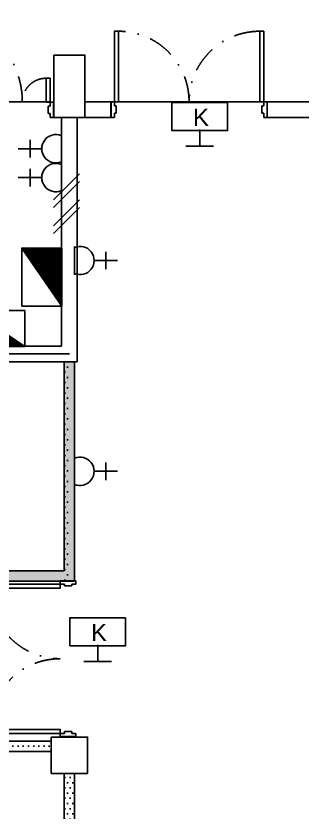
# Model space of a CAD drawing. Header units: inches. Extents: x -106706990 to 300603, y -86718466 to 1728185.
# Drawn here: x 147143 to 149896, y 23926 to 31587 of the extents above; entities that cross this region are included whole.
import ezdxf

# ---------------------------------------------------------------- set-up
doc = ezdxf.new("R2010")
doc.units = ezdxf.units.IN
doc.header["$MEASUREMENT"] = 0
for name, pattern in [('CENTER', [2, 1.25, -0.25, 0.25, -0.25]), ('DASHDOT', [1, 0.5, -0.25, 0, -0.25]), ('DASHED2', [0.375, 0.25, -0.125])]:
    doc.linetypes.add(name, pattern=pattern)
for name, color, linetype in [('A-COLUMN', 3, 'Continuous'), ('A-DOOR', 9, 'Continuous'), ('A-DROP', 8, 'Continuous'), ('A-HATCH', 8, 'Continuous'), ('A-PARTITION', 4, 'Continuous'), ('A-TXTBOMBA', 7, 'Continuous'), ('A-WALL', 1, 'Continuous'), ('A-WLH', 7, 'Continuous'), ('area', 3, 'Continuous'), ('ELECT', 6, 'Continuous'), ('elk_LAMPU', 6, 'Continuous'), ('elv', 7, 'Continuous'), ('Grid', 8, 'CENTER')]:
    doc.layers.add(name, color=color, linetype=linetype)
doc.layers.get('area').off()
doc.layers.get('elk_LAMPU').off()
doc.styles.add('arial', font='arial.ttf')
pattern_1 = [(0, (114889.653, -264791.58), (25, 50), [0, -50])]

# ---------------------------------------------------------------- blocks, each defined once
blk = doc.blocks.new('A$C49831240')
at = {"layer": 'A-WLH', "color": 8}
for p, q in [((250, 575), (0, 325)), ((250, 500), (0, 250)), ((250, 325), (0, 75)), ((250, 250), (0, 0))]:
    blk.add_line(p, q, dxfattribs=at)
blk = doc.blocks.new('A$C453929C5')
at = {"layer": 'A-DOOR', "color": 8}
for p, q in [((828.9, 1168), (828.9, 1200)), ((828.9, 1200), (978.9, 1200)), ((828.9, 1168), (868.9, 1168)), ((868.9, 1150), (868.9, 1168)), ((868.9, 1150), (938.9, 1150)), ((938.9, 1150), (938.9, 1168)), ((978.9, 1168), (938.9, 1168)), ((978.9, 1168), (978.9, 1200)), ((828.9, 32), (828.9, 0)), ((828.9, 32), (868.9, 32)), ((868.9, 50), (938.9, 50)), ((868.9, 50), (868.9, 32)), ((938.9, 50), (938.9, 32)), ((978.9, 32), (938.9, 32)), ((978.9, 32), (978.9, 0)), ((828.9, 0), (978.9, 0))]:
    blk.add_line(p, q, dxfattribs=at)
for points in [[(828.9, 1168), (828.9, 1130), (600, 1130), (600, 1168)], [(828.9, 32), (828.9, 70), (0, 70), (0, 32)]]:
    blk.add_lwpolyline(points, close=True, dxfattribs=at)
at = {"layer": 'A-DOOR', "color": 8, "linetype": 'DASHDOT', "ltscale": 500}
for centre, radius, start, end in [((828.1, 1128.1), 228.1, 179.53216, 270.06778), ((828.1, 71.9), 828.1, 89.93222, 180.12888)]:
    blk.add_arc(centre, radius, start, end, dxfattribs=at)
blk = doc.blocks.new('A$C28642CDE')
at = {"layer": 'A-DOOR', "color": 8}
for p, q in [((32, 150), (0, 150)), ((0, 150), (0, 0)), ((32, 150), (32, 110)), ((50, 110), (32, 110)), ((50, 110), (50, 40)), ((1450, 110), (1450, 40)), ((1450, 110), (1468, 110)), ((1468, 150), (1500, 150)), ((1468, 150), (1468, 110)), ((1500, 150), (1500, 0)), ((50, 40), (32, 40)), ((32, 0), (32, 40)), ((1450, 40), (1468, 40)), ((1468, 0), (1468, 40)), ((32, 0), (0, 0)), ((1468, 0), (1500, 0))]:
    blk.add_line(p, q, dxfattribs=at)
for points in [[(32, 150), (70, 150), (70, 828.9), (32, 828.9)], [(1468, 150), (1430, 150), (1430, 828.9), (1468, 828.9)]]:
    blk.add_lwpolyline(points, close=True, dxfattribs=at)
at = {"layer": 'A-DOOR', "color": 8, "linetype": 'DASHDOT', "ltscale": 500}
for centre, start, end in [((71.9, 150.8), 359.93222, 90.15739), ((1428.1, 150.8), 89.84261, 180.06778)]:
    blk.add_arc(centre, 678.1, start, end, dxfattribs=at)
blk = doc.blocks.new('eexit')
at = {"layer": 'A-TXTBOMBA', "color": 3, "linetype": 'Continuous'}
for p, q in [((86699881.6, -1206011.4), (86699881.6, -1206171.1)), ((86700014.7, -1206171.1), (86699748.5, -1206171.1))]:
    blk.add_line(p, q, dxfattribs=at)
at = {"layer": 'A-TXTBOMBA', "color": 3}
blk.add_lwpolyline([(86700150.4, -1205751.4), (86699613.9, -1205751.4), (86699613.9, -1206021.7), (86700150.4, -1206021.7)], close=True, dxfattribs=at)
at = {"layer": 'A-TXTBOMBA', "color": 3, "style": 'arial'}
blk.add_text('K', height=164.8, dxfattribs=at).set_placement((86699817.1, -1205976.5))
blk = doc.blocks.new('SOCKET(in)')
at = {"layer": 'ELECT', "color": 6}
for p, q in [((86605160, -1198079.2), (86605160, -1197854.2)), ((86605075.7, -1197966.7), (86605244.4, -1197966.7)), ((86605023.6, -1198269), (86605296.4, -1198269))]:
    blk.add_line(p, q, dxfattribs=at)
blk.add_arc((86605160, -1198215.6), 136.4, 336.97635, 203.02365, dxfattribs=at)
blk = doc.blocks.new('sssss')
at = {"layer": 'ELECT', "true_color": 0xcd2027}
h = blk.add_hatch(dxfattribs=at)
h.set_pattern_fill('ANSI31', color=242)
h.set_pattern_definition([(45, (223005.30173, 2029.09328), (-0.08838834765, 0.08838834765), [])])
h.paths.add_polyline_path([(237721.2, 42991.2), (237211.6, 43338.3), (237211.6, 42991.2)])
at = {"layer": 'ELECT', "color": 242, "true_color": 0xcd2027}
blk.add_line((237211.6, 43338.3), (237721.2, 42991.2), dxfattribs=at)
blk.add_lwpolyline([(237211.6, 43338.3), (237721.2, 43338.3), (237721.2, 42991.2), (237211.6, 42991.2)], close=True, dxfattribs=at)
blk = doc.blocks.new('saa')
at = {"layer": 'ELECT'}
h = blk.add_hatch(dxfattribs=at)
h.set_pattern_fill('ANSI31', color=3)
h.set_pattern_definition([(45, (223988.68555, 2748.4745), (-0.08838834765, 0.08838834765), [])])
h.paths.add_polyline_path([(237830.1, 43563.7), (237830.1, 43948.8), (237271.5, 43563.7)])
at = {"layer": 'ELECT', "color": 3}
blk.add_line((237830.1, 43948.8), (237271.5, 43563.7), dxfattribs=at)
blk.add_lwpolyline([(237271.5, 43948.8), (237830.1, 43948.8), (237830.1, 43563.7), (237271.5, 43563.7)], close=True, dxfattribs=at)

msp = doc.modelspace()

# ---------------------------------------------------------------- hatches: boundary and pattern name
at = {"layer": 'A-HATCH'}
h = msp.add_hatch(dxfattribs=at)
h.set_pattern_fill('DOTS', color=8, scale=800)
h.set_pattern_definition(pattern_1)
h.paths.add_polyline_path([(143157.8, 26147.7), (143157.8, 26247.7), (142582.8, 26247.7), (142582.8, 26147.7)])
h.paths.add_polyline_path([(143382.8, 26147.7), (143382.8, 26247.7), (143157.8, 26247.7), (143157.8, 26147.7)])
h.paths.add_polyline_path([(147657.8, 26147.7), (147657.8, 28259.7), (147607.8, 28259.7), (147607.8, 26247.7), (146382.8, 26247.7), (146382.8, 26147.7)])
h.paths.add_polyline_path([(147707.8, 28259.7), (147657.8, 28259.7), (147657.8, 26147.7), (147707.8, 26147.7)])
h = msp.add_hatch(dxfattribs=at)
h.set_pattern_fill('DOTS', color=8, scale=800)
h.set_pattern_definition(pattern_1)
h.paths.add_polyline_path([(147657.8, 28259.7), (147607.8, 28259.7), (147607.8, 26109.7), (147657.8, 26109.7)])
h = msp.add_hatch(dxfattribs=at)
h.set_pattern_fill('DOTS', color=8, scale=800)
h.set_pattern_definition(pattern_1)
h.paths.add_polyline_path([(147657.8, 24297.7), (147607.8, 24297.7), (147607.8, 20109.7), (147657.8, 20109.7)])
h.paths.add_polyline_path([(147707.8, 24297.7), (147657.8, 24297.7), (147657.8, 20109.7), (147707.8, 20109.7)])
h.paths.add_polyline_path([(147482.8, 24509.7), (147482.8, 24609.7), (146382.8, 24609.7), (146382.8, 24509.7)])

# ---------------------------------------------------------------- linework, layer by layer
at = {"layer": 'A-COLUMN', "color": 8}
for points in [[(147507.8, 31209.7), (147807.8, 31209.7), (147807.8, 30609.7), (147507.8, 30609.7)], [(147482.8, 24647.7), (147832.8, 24647.7), (147832.8, 24297.7), (147482.8, 24297.7)]]:
    msp.add_lwpolyline(points, close=True, dxfattribs=at)
at = {"layer": 'A-DROP', "color": 8}
for p, q in [((147475.8, 30759.7), (146339.8, 30759.7)), ((149525.8, 30759.7), (148089.8, 30759.7))]:
    msp.add_line(p, q, dxfattribs=at)
at = {"layer": 'A-PARTITION', "color": 8}
for p, q in [((147607.8, 26247.7), (147607.8, 28259.7)), ((147707.8, 28259.7), (147707.8, 26147.7)), ((147607.8, 26247.7), (146332.8, 26247.7)), ((147707.8, 26147.7), (146332.8, 26147.7)), ((147482.8, 24609.7), (146332.8, 24609.7)), ((147482.8, 24509.7), (146332.8, 24509.7)), ((147607.8, 20109.7), (147607.8, 24297.7)), ((147707.8, 20109.7), (147707.8, 24297.7))]:
    msp.add_line(p, q, dxfattribs=at)
at = {"layer": 'A-WALL', "color": 8}
for p, q in [((148057.8, 30759.7), (147807.8, 30759.7)), ((147807.8, 30759.7), (147807.8, 30609.7)), ((150607.8, 30759.7), (149557.8, 30759.7)), ((147807.8, 30609.7), (148057.8, 30609.7)), ((149557.8, 30609.7), (150607.8, 30609.7))]:
    msp.add_line(p, q, dxfattribs=at)
at = {"layer": 'A-WALL', "color": 8, "linetype": 'Continuous', "ltscale": 900}
for p, q in [((147582.8, 28409.7), (147582.8, 30609.7)), ((147732.8, 30609.7), (147732.8, 28259.7)), ((147582.8, 28409.7), (146232.8, 28409.7)), ((147732.8, 28259.7), (146082.8, 28259.7))]:
    msp.add_line(p, q, dxfattribs=at)
at = {"layer": 'A-WALL', "color": 8}
msp.add_lwpolyline([(147807.8, 30759.7), (148057.8, 30759.7), (148057.8, 30609.7), (147807.8, 30609.7)], close=True, dxfattribs=at)
at = {"layer": 'Grid', "color": 8, "ltscale": 700}
msp.add_line((147657.8, 28334.7), (146157.8, 28334.7), dxfattribs=at)

# ---------------------------------------------------------------- block references
at = {"layer": 'A-DOOR', "color": 8}
for name, p, rotation in [('A$C453929C5', (146305.1, 31587), 270), ('A$C28642CDE', (147719.9, 24651.5), 90)]:
    msp.add_blockref(name, p, dxfattribs=dict(at, rotation=rotation))
msp.add_blockref('A$C28642CDE', (148059.4, 30610.6), dxfattribs=at)
at = {"layer": 'A-WLH', "color": 8}
msp.add_blockref('A$C49831240', (147506, 29492.6), dxfattribs=at)
at = {"layer": 'area'}
for p in [(-86550970.4, 1236505.5), (-86551951.4, 1231547.4)]:
    msp.add_blockref('eexit', p, dxfattribs=at)
at = {"layer": 'elk_LAMPU', "color": 0, "linetype": 'DASHED2', "lineweight": 18}
for p, rotation in [((-1050687.6, -86574851.1), 90), ((-1050687.6, -86575128.9), 90), ((1345975.4, 86634393.3), 270), ((1345975.4, 86632364.8), 270)]:
    msp.add_blockref('SOCKET(in)', p, dxfattribs=dict(at, rotation=rotation))
at = {"layer": 'elv', "rotation": 90}
msp.add_blockref('saa', (191148.4, -208477.8), dxfattribs=at)
at = {"layer": 'elv'}
msp.add_blockref('sssss', (-90492.9, -14586.8), dxfattribs=at)

doc.saveas('drawing.dxf')
